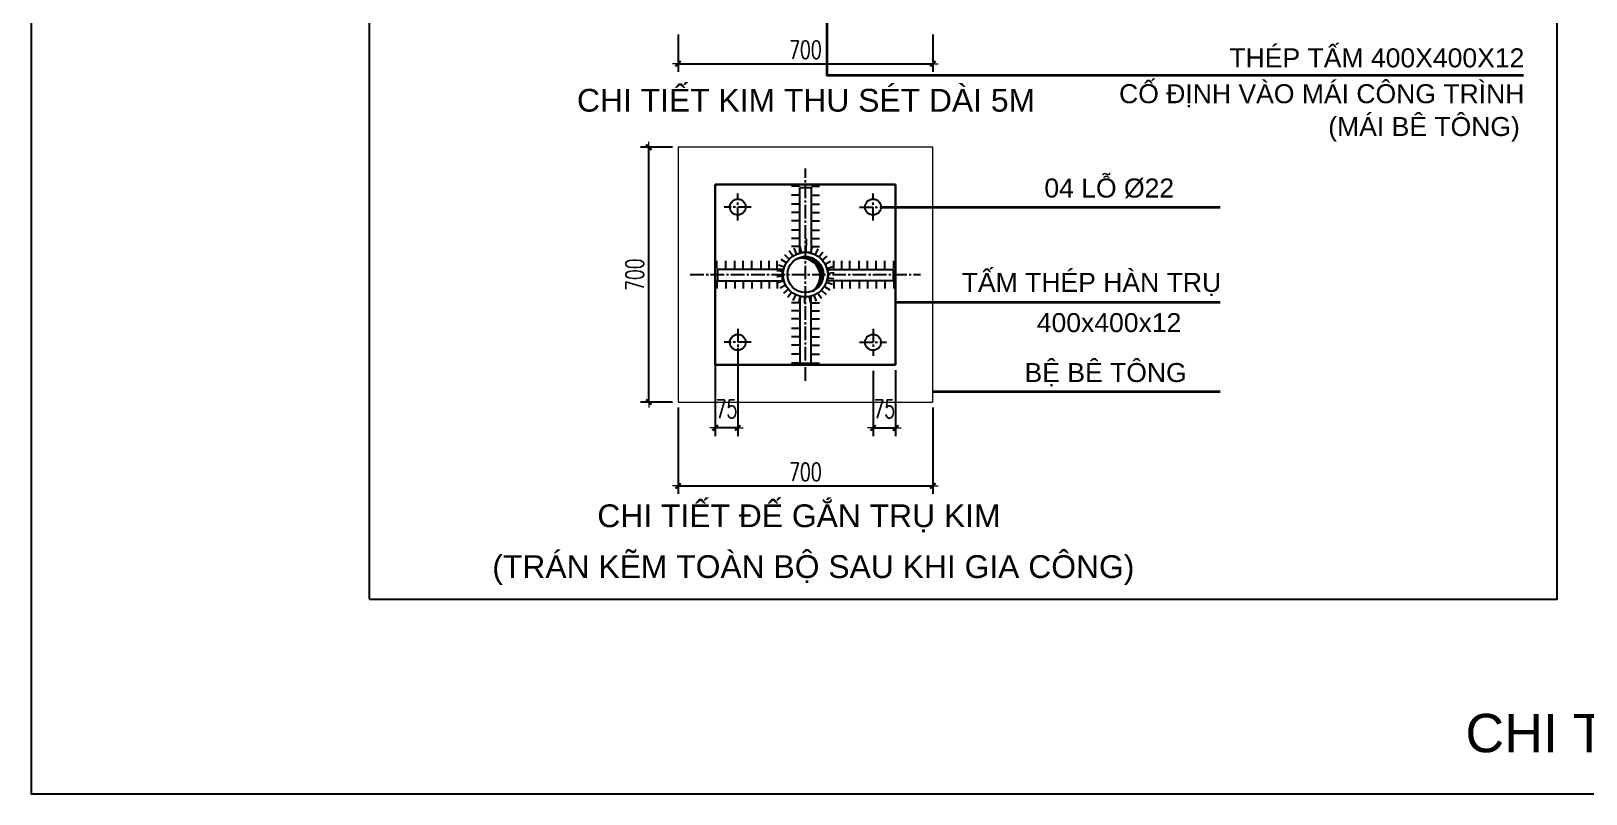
# Model space of a CAD drawing. Extents: x 22709 to 568895, y -41029 to 1932533.
# Drawn here: x 560517.6 to 560690, y 1930184.8 to 1930269.4 of the extents above; entities that cross this region are included whole.
import ezdxf

# ---------------------------------------------------------------- set-up
doc = ezdxf.new("R2010")
doc.units = ezdxf.units.MI
doc.header["$MEASUREMENT"] = 0
doc.header["$PDMODE"] = 1
doc.linetypes.add('CENTER2', pattern=[1.125, 0.75, -0.125, 0.125, -0.125])
doc.linetypes.add('DASHED2', pattern=[0.375, 0.25, -0.125])
doc.layers.get('DEFPOINTS').update_dxf_attribs({"color": 8, "linetype": 'CONTINUOUS'})
for name, color, linetype in [('7- KHUNG TEN', 8, 'CONTINUOUS'), ('ELEC - TEXT', 84, 'CONTINUOUS'), ('ELECTRICAL DEVICE', 140, 'CONTINUOUS')]:
    doc.layers.add(name, color=color, linetype=linetype)
for name, color, linetype, lineweight in [('8HATCH', 8, 'CONTINUOUS', 9), ('CHONG SET', 50, 'CONTINUOUS', 35), ('D-S-DÂY ĐIỆN 1.5', 200, 'DASHED2', 40), ('DIM', 8, 'CONTINUOUS', 9)]:
    doc.layers.add(name, color=color, linetype=linetype, lineweight=lineweight)
doc.styles.add('ARIAL-250', font='arial.ttf', dxfattribs={"height": 250})
doc.styles.add('ARIAL-R', font='arial.ttf', dxfattribs={"height": 300})
doc.styles.add('romans', font='romans.shx', dxfattribs={"width": 0.7})
doc.styles.get("Standard").update_dxf_attribs({"font": 'vntimeh.shx'})
doc.styles.add('VU-ARIAL', font='arial.ttf', dxfattribs={"height": 250})
doc.dimstyles.get("Standard").update_dxf_attribs({"dimtxt": 0.18, "dimasz": 0.18, "dimexe": 0.18, "dimexo": 0.0625, "dimgap": 0.09, "dimtad": 0, "dimtih": 1, "dimtoh": 1, "dimdec": 4, "dimzin": 0, "dimdsep": 46, "dimtxsty": 'Standard', "dimcen": 0.09, "dimadec": 0, "dimazin": 0, "dimtfac": 1, "dimtdec": 4, "dimtofl": 0, "dimtmove": 0, "dimatfit": 3, "dimfxl": 1, "dimtolj": 1, "dimtzin": 0, "dimarcsym": 0})

# ---------------------------------------------------------------- blocks, each defined once
blk = doc.blocks.new('dddd')
at = {"layer": 'DIM', "linetype": 'ByBlock'}
for q in [(-150, 0), (150, 0)]:
    blk.add_line((0, 0), q, dxfattribs=at)
at = {"layer": 'DIM', "linetype": 'ByBlock', "const_width": 60}
blk.add_lwpolyline([(-75, -75), (75, 75)], dxfattribs=at)
blk = doc.blocks.new('*D213')
at = {"layer": 'DEFPOINTS', "color": 0, "lineweight": -3, "transparency": 16777216}
for p in [(578435.5948914662, 1908657.552973777), (578685.6118146405, 1908657.552973777), (578435.5948914662, 1907707.803314477)]:
    blk.add_point(p, dxfattribs=at)
at = {"layer": 'DIM', "color": 251, "lineweight": -2, "transparency": 16777216}
for p, q in [((578435.5948914662, 1908597.552973777), (578435.5948914662, 1907617.803314477)), ((578685.6118146405, 1908597.552973777), (578685.6118146405, 1907617.803314477)), ((578685.2118146406, 1907707.803314477), (578435.9948914662, 1907707.803314477))]:
    blk.add_line(p, q, dxfattribs=at)
at = {"layer": 'DIM', "color": 251, "lineweight": -2, "transparency": 16777216, "xscale": 0.4, "yscale": 0.4, "zscale": 0.4, "rotation": 180}
blk.add_blockref('dddd', (578435.5948914662, 1907707.803314477), dxfattribs=at)
at = {"layer": 'DIM', "color": 251, "lineweight": -2, "transparency": 16777216, "xscale": 0.4, "yscale": 0.4, "zscale": 0.4}
blk.add_blockref('dddd', (578685.6118146405, 1907707.803314477), dxfattribs=at)
at = {"layer": 'DIM', "color": 3, "transparency": 16777216, "insert": (578560.6033534334, 1907917.704480231), "char_height": 200, "attachment_point": 5, "style": 'romans'}
blk.add_mtext('\\A1;75', dxfattribs=at)
blk = doc.blocks.new('*D214')
at = {"layer": 'DEFPOINTS', "color": 0, "lineweight": -3, "transparency": 16777216}
for p in [(580185.713353619, 1908402.272536367), (580435.7302767858, 1908407.536050558), (580435.7302767858, 1907707.803315252)]:
    blk.add_point(p, dxfattribs=at)
at = {"layer": 'DIM', "color": 251, "lineweight": -2, "transparency": 16777216}
for p, q in [((580185.713353619, 1908342.272536367), (580185.713353619, 1907617.803315252)), ((580435.7302767858, 1908347.536050558), (580435.7302767858, 1907617.803315252)), ((580186.113353619, 1907707.803315252), (580435.3302767857, 1907707.803315252))]:
    blk.add_line(p, q, dxfattribs=at)
at = {"layer": 'DIM', "color": 251, "lineweight": -2, "transparency": 16777216, "xscale": 0.4, "yscale": 0.4, "zscale": 0.4, "rotation": 180}
blk.add_blockref('dddd', (580185.713353619, 1907707.803315252), dxfattribs=at)
at = {"layer": 'DIM', "color": 251, "lineweight": -2, "transparency": 16777216, "xscale": 0.4, "yscale": 0.4, "zscale": 0.4}
blk.add_blockref('dddd', (580435.7302767858, 1907707.803315252), dxfattribs=at)
at = {"layer": 'DIM', "color": 3, "transparency": 16777216, "insert": (580310.7218154743, 1907917.704480946), "char_height": 200, "attachment_point": 5, "style": 'romans'}
blk.add_mtext('\\A1;75', dxfattribs=at)
blk = doc.blocks.new('*D195')
at = {"layer": 'DEFPOINTS', "color": 0, "lineweight": -3, "transparency": 16777216}
for p in [(578023.0038333237, 1912129.028662264), (580848.3213349283, 1912129.028662264), (580848.3213349283, 1911747.059776246)]:
    blk.add_point(p, dxfattribs=at)
at = {"layer": 'DIM', "color": 251, "lineweight": -2, "transparency": 16777216}
for p, q in [((578023.0038333237, 1912069.028662264), (578023.0038333237, 1911657.059776247)), ((580848.3213349283, 1912069.028662264), (580848.3213349283, 1911657.059776247)), ((578023.4038333239, 1911747.059776246), (580847.9213349283, 1911747.059776246))]:
    blk.add_line(p, q, dxfattribs=at)
at = {"layer": 'DIM', "color": 251, "lineweight": -2, "transparency": 16777216, "xscale": 0.4, "yscale": 0.4, "zscale": 0.4, "rotation": 180}
blk.add_blockref('dddd', (578023.0038333237, 1911747.059776246), dxfattribs=at)
at = {"layer": 'DIM', "color": 251, "lineweight": -2, "transparency": 16777216, "xscale": 0.4, "yscale": 0.4, "zscale": 0.4}
blk.add_blockref('dddd', (580848.3213349283, 1911747.059776246), dxfattribs=at)
at = {"layer": 'DIM', "color": 3, "transparency": 16777216, "insert": (579435.662584126, 1911902.059776246), "char_height": 200, "attachment_point": 5, "style": 'romans'}
blk.add_mtext('\\A1;700', dxfattribs=at)
blk = doc.blocks.new('*D196')
at = {"layer": 'DEFPOINTS', "color": 0, "lineweight": -3, "transparency": 16777216}
for p in [(578023.0038333162, 1907994.944992393), (580848.3213349283, 1907994.944992393), (580848.3213349283, 1907065.197254956)]:
    blk.add_point(p, dxfattribs=at)
at = {"layer": 'DIM', "color": 251, "lineweight": -2, "transparency": 16777216}
for p, q in [((578023.0038333162, 1907934.944992393), (578023.0038333162, 1906975.197254956)), ((580848.3213349283, 1907934.944992393), (580848.3213349283, 1906975.197254956)), ((578023.4038333163, 1907065.197254956), (580847.9213349283, 1907065.197254956))]:
    blk.add_line(p, q, dxfattribs=at)
at = {"layer": 'DIM', "color": 251, "lineweight": -2, "transparency": 16777216, "xscale": 0.4, "yscale": 0.4, "zscale": 0.4, "rotation": 180}
blk.add_blockref('dddd', (578023.0038333162, 1907065.197254956), dxfattribs=at)
at = {"layer": 'DIM', "color": 251, "lineweight": -2, "transparency": 16777216, "xscale": 0.4, "yscale": 0.4, "zscale": 0.4}
blk.add_blockref('dddd', (580848.3213349283, 1907065.197254956), dxfattribs=at)
at = {"layer": 'DIM', "color": 3, "transparency": 16777216, "insert": (579435.6625841223, 1907220.197254956), "char_height": 200, "attachment_point": 5, "style": 'romans'}
blk.add_mtext('\\A1;700', dxfattribs=at)
blk = doc.blocks.new('*D197')
at = {"layer": 'DEFPOINTS', "color": 0, "lineweight": -3, "transparency": 16777216}
for p in [(577698.6808873862, 1910820.262494504), (578023.0038333237, 1910820.262494504), (578023.0038333162, 1907994.944992393)]:
    blk.add_point(p, dxfattribs=at)
at = {"layer": 'DIM', "color": 251, "lineweight": -2, "transparency": 16777216}
for p, q in [((577963.0038333237, 1910820.262494504), (577608.6808873863, 1910820.262494504)), ((577698.6808873862, 1907995.344992393), (577698.6808873862, 1910819.862494505)), ((577963.0038333163, 1907994.944992393), (577608.6808873863, 1907994.944992393))]:
    blk.add_line(p, q, dxfattribs=at)
at = {"layer": 'DIM', "color": 251, "lineweight": -2, "transparency": 16777216, "xscale": 0.4, "yscale": 0.4, "zscale": 0.4}
for p, rotation in [((577698.6808873862, 1910820.262494504), 90), ((577698.6808873862, 1907994.944992393), 270)]:
    blk.add_blockref('dddd', p, dxfattribs=dict(at, rotation=rotation))
at = {"layer": 'DIM', "color": 3, "transparency": 16777216, "insert": (577543.6808873859, 1909407.603743449), "char_height": 200, "attachment_point": 5, "rotation": 90, "style": 'romans'}
blk.add_mtext('\\A1;700', dxfattribs=at)
blk = doc.blocks.new('A$C0AE028E3')
at = {"layer": '8HATCH', "linetype": 'Continuous'}
h = blk.add_hatch(dxfattribs=at)
h.set_pattern_fill('ANSI37', color=8, scale=102.2384094503121, style=0)
h.set_pattern_definition([(45.00000000702106, (-33096.91119007347, -50638.69452641531), (-8.58484987320924, 8.584849875313248), []), (134.9999999929788, (-33096.91119007347, -50638.69452641531), (-8.584849873209231, -8.584849875313237), [])])
edge = h.paths.add_edge_path()
edge.add_ellipse((4797.792589273769, 5586.658220101148), major_axis=(-0.4385396049720672, 200.3442055639117), ratio=0.9999999997565479, start_angle=214.5571644476776, end_angle=378.9497168395969)
edge.add_ellipse((4834.559894253034, 5605.294281888753), major_axis=(-0.1630924108479478, 198.983600295478), ratio=0.9999999997582326, start_angle=202.7922341152473, end_angle=390.87155737547295, ccw=False)
at = {"layer": 'CHONG SET', "color": 8}
for points in [[(5070.640658144373, 10836.40575991943), (5070.640658144373, 7816.923121619969), (12796.23171391757, 7816.923121619969)], [(5673.17159895273, 6355.557942260056), (9432.938041862566, 6355.557942260056)], [(5835.047601458151, 5299.898040223866), (9432.938041862566, 5299.898040223866)], [(6247.638659600634, 4309.955598343163), (9432.938041862566, 4309.955598343163)]]:
    blk.add_lwpolyline(points, dxfattribs=at)
at = {"layer": 'DIM'}
blk.add_lwpolyline([(3422.321157988627, 4192.84842153266), (6247.638659600634, 4192.84842153266), (6247.638659600634, 7018.165923614055), (3422.321157996077, 7018.165923643858), (3422.321157988627, 4192.84842153266)], close=True, dxfattribs=at)
at = {"layer": 'ELECTRICAL DEVICE', "color": 8, "linetype": 'Continuous', "ltscale": 2000}
blk.add_line((-0.0001677381806076, 2006.517900694162), (-0.0001677381806076, 24690.19040538743), dxfattribs=at)
at = {"layer": 'ELECTRICAL DEVICE', "color": 8, "linetype": 'CENTER2', "ltscale": 200}
for p, q in [((4834.979908798356, 4429.281548697502), (4834.979908798356, 6781.732796479016)), ((4084.929139312822, 6205.547788340599), (4084.929139312822, 6505.568096179515)), ((5585.030678291339, 6205.547788340599), (5585.030678291339, 6505.568096179515)), ((4234.939293202478, 6355.557942260056), (3934.918985415716, 6355.557942260056)), ((5435.020524394232, 6355.557942260056), (5735.040832188445, 6355.557942260056)), ((3558.674248975236, 5605.507172573357), (6111.285568621475, 5605.507172573357)), ((4084.929139312822, 5005.466556835919), (4084.929139312822, 4705.4462489672)), ((5585.030678291339, 5005.466556835919), (5585.030678291339, 4705.4462489672)), ((4234.939293202478, 4855.456402916462), (3934.918985415716, 4855.456402916462)), ((5435.020524394232, 4855.456402916462), (5735.040832188445, 4855.456402916462))]:
    blk.add_line(p, q, dxfattribs=at)
at = {"layer": 'ELECTRICAL DEVICE', "ltscale": 50}
for p, q in [((3834.91221613856, 6605.574865479022), (3834.91221613856, 4605.439479697496)), ((3834.91221613856, 4605.439479697496), (3834.91221613856, 6605.574865479022)), ((5835.047601458151, 6605.574865479022), (3834.91221613856, 6605.574865479022)), ((5835.047601458151, 4605.439479697496), (5835.047601458151, 6605.574865479022)), ((3834.91221613856, 4605.439479697496), (5835.047601458151, 4605.439479697496))]:
    blk.add_line(p, q, dxfattribs=at)
at = {"layer": 'ELECTRICAL DEVICE', "color": 30, "linetype": 'Continuous'}
for p, q in [((3834.91221613856, 6605.574865479022), (5835.047601458151, 6605.574865479022)), ((5835.047601458151, 6605.574865479022), (5835.047601458151, 4605.439479697496)), ((5835.047601458151, 4605.439479697496), (3834.91221613856, 4605.439479697496))]:
    blk.add_line(p, q, dxfattribs=at)
at = {"layer": 'ELECTRICAL DEVICE', "color": 8, "linetype": 'Continuous'}
for p, q in [((4768.516395267565, 6586.410631973297), (4680.281648252625, 6586.410631973297)), ((4901.443422329147, 6586.410631973297), (4989.678169344086, 6586.410631973297)), ((4768.516395267565, 6487.577562112361), (4680.281648252625, 6487.577562112361)), ((4768.516395267565, 6388.744492251426), (4680.281648252625, 6388.744492251426)), ((4901.443422329147, 6487.577562112361), (4989.678169344086, 6487.577562112361)), ((4901.443422329147, 6388.744492251426), (4989.678169344086, 6388.744492251426)), ((4768.516395267565, 6294.852819610387), (4680.281648252625, 6294.852819610387)), ((4901.443422329147, 6294.852819610387), (4989.678169344086, 6294.852819610387)), ((4768.516395267565, 6200.961146969348), (4680.281648252625, 6200.961146969348)), ((4768.516395267565, 6097.186213959009), (4680.281648252625, 6097.186213959009)), ((4901.443422329147, 6200.961146969348), (4989.678169344086, 6200.961146969348)), ((4901.443422329147, 6097.186213959009), (4989.678169344086, 6097.186213959009)), ((4695.726937350351, 5811.455770451575), (4655.664484482723, 5868.004538942129)), ((4768.516395267565, 6008.236404467374), (4680.281648252625, 6008.236404467374)), ((4768.516395267565, 5919.286595005542), (4680.281648252625, 5919.286595005542)), ((4741.589070078451, 5828.879004288465), (4711.590486977715, 5898.4814706631)), ((4791.53283059271, 5843.261248905212), (4776.578037817496, 5917.994148660451)), ((4843.375436913688, 5846.945315290242), (4845.222723436076, 6001.674323040992)), ((4894.85111836018, 5839.770192015916), (4911.567057330627, 5914.041283238679)), ((4901.443422329147, 6008.236404467374), (4989.678169344086, 6008.236404467374)), ((4901.443422329147, 5919.286595005542), (4989.678169344086, 5919.286595005542)), ((4943.710140664596, 5822.049466449767), (4975.292022247334, 5890.763898301869)), ((3854.076449659188, 5671.970686156303), (3854.076449659188, 5760.20543314889)), ((3952.909519490321, 5671.970686156303), (3952.909519490321, 5760.20543314889)), ((4051.742589321452, 5671.970686156303), (4051.742589321452, 5760.20543314889)), ((4145.63426194014, 5671.970686156303), (4145.63426194014, 5760.20543314889)), ((4239.525934558827, 5671.970686156303), (4239.525934558827, 5760.20543314889)), ((4343.300867561716, 5671.970686156303), (4343.300867561716, 5760.20543314889)), ((4432.250677001197, 5671.970686156303), (4432.250677001197, 5760.20543314889)), ((4521.200486448128, 5671.970686156303), (4521.200486448128, 5760.20543314889)), ((4601.268339846749, 5690.27224527672), (4535.618602511007, 5712.473040986806)), ((4623.999147948343, 5737.011292506009), (4564.399819855112, 5772.376295525581)), ((4655.950827692169, 5778.002978730946), (4605.006685469765, 5824.986568618566)), ((4987.817130085546, 5801.586235243827), (5029.218226057011, 5857.162422586232)), ((5025.244399544317, 5765.524792183191), (5077.295721311588, 5811.27873461321)), ((5054.35619777115, 5722.469811279327), (5114.782852795441, 5756.401841957122)), ((5073.880199488718, 5674.303001809865), (5140.041252982337, 5694.930128205568)), ((5148.759331148584, 5671.970686156303), (5148.759331148584, 5760.20543314889)), ((5237.709140595514, 5671.970686156303), (5237.709140595514, 5760.20543314889)), ((5326.658950034994, 5671.970686156303), (5326.658950034994, 5760.20543314889)), ((5430.433883045335, 5671.970686156303), (5430.433883045335, 5760.20543314889)), ((5524.325555656571, 5671.970686156303), (5524.325555656571, 5760.20543314889)), ((5618.217228275258, 5671.970686156303), (5618.217228275258, 5760.20543314889)), ((5717.050298106391, 5671.970686156303), (5717.050298106391, 5760.20543314889)), ((5815.883367944974, 5671.970686156303), (5815.883367944974, 5760.20543314889)), ((3854.076449659188, 5539.043659020215), (3854.076449659188, 5450.808911997825)), ((3952.909519490321, 5539.043659020215), (3952.909519490321, 5450.808911997825)), ((4051.742589321452, 5539.043659020215), (4051.742589321452, 5450.808911997825)), ((4145.63426194014, 5539.043659020215), (4145.63426194014, 5450.808911997825)), ((4239.525934558827, 5539.043659020215), (4239.525934558827, 5450.808911997825)), ((4343.300867561716, 5539.043659020215), (4343.300867561716, 5450.808911997825)), ((4432.250677001197, 5539.043659020215), (4432.250677001197, 5450.808911997825)), ((4586.996705484111, 5587.884860653431), (4517.992809009273, 5581.464142996818)), ((4588.75184879126, 5639.828557569534), (4519.920910735149, 5647.894864786416)), ((4521.200486448128, 5539.043659020215), (4521.200486448128, 5450.808911997825)), ((4596.079618115443, 5536.711343366653), (4529.918564614374, 5516.08421697095)), ((5068.691477749962, 5520.742099899798), (5134.341215085704, 5498.54130415991)), ((5081.207968812901, 5571.185787606984), (5150.038906861563, 5563.119480390102)), ((5082.963112112601, 5623.129484523087), (5151.967008587439, 5629.5502021797)), ((5148.759331148584, 5539.043659020215), (5148.759331148584, 5450.808911997825)), ((5237.709140595514, 5539.043659020215), (5237.709140595514, 5450.808911997825)), ((5326.658950034994, 5539.043659020215), (5326.658950034994, 5450.808911997825)), ((5430.433883045335, 5539.043659020215), (5430.433883045335, 5450.808911997825)), ((5524.325555656571, 5539.043659020215), (5524.325555656571, 5450.808911997825)), ((5618.217228275258, 5539.043659020215), (5618.217228275258, 5450.808911997825)), ((5717.050298106391, 5539.043659020215), (5717.050298106391, 5450.808911997825)), ((5815.883367944974, 5539.043659020215), (5815.883367944974, 5450.808911997825)), ((4615.60361982556, 5488.544533897191), (4555.176964801271, 5454.612503219396)), ((4644.715418052394, 5445.489552993327), (4592.664096285123, 5399.735610563308)), ((4682.142687511165, 5409.42810993269), (4640.7415915397, 5353.851922590286)), ((4726.249676932115, 5381.936262805015), (4697.308233310002, 5318.966776628047)), ((4775.108699236531, 5364.215537209064), (4759.891787928063, 5296.604820925742)), ((4826.584380683023, 5357.040413934737), (4825.757053744514, 5287.743380296975)), ((4878.426987004001, 5360.724480319768), (4892.025402572471, 5292.76974214986)), ((4928.37074751826, 5375.106724936514), (4955.800589595455, 5311.464230407029)), ((4974.23288024636, 5399.558574695141), (5014.295333099085, 5343.009806234389)), ((5014.008989911992, 5433.011366445572), (5064.953132126946, 5386.027776557952)), ((5045.960669655818, 5474.003052640706), (5105.559997741599, 5438.638049650937)), ((4768.516395267565, 5291.727750141173), (4680.281648252625, 5291.727750141173)), ((4768.516395267565, 5202.777940709143), (4680.281648252625, 5202.777940679341)), ((4901.443422329147, 5291.727750141173), (4989.678169344086, 5291.727750141173)), ((4901.443422329147, 5202.777940709143), (4989.678169344086, 5202.777940709143)), ((4768.516395267565, 5113.828131217509), (4680.281648252625, 5113.828131217509)), ((4768.516395267565, 5010.053198177367), (4680.281648252625, 5010.053198177367)), ((4901.443422329147, 5113.828131217509), (4989.678169344086, 5113.828131217509)), ((4901.443422329147, 5010.053198177367), (4989.678169344086, 5010.053198177367)), ((4768.516395267565, 4916.161525566131), (4680.281648252625, 4916.161525566131)), ((4901.443422329147, 4916.161525566131), (4989.678169344086, 4916.161525566131)), ((4768.516395267565, 4822.269852925092), (4680.281648252625, 4822.269852925092)), ((4768.516395267565, 4723.436783064157), (4680.281648252625, 4723.436783064157)), ((4901.443422329147, 4822.269852925092), (4989.678169344086, 4822.269852925092)), ((4901.443422329147, 4723.436783064157), (4989.678169344086, 4723.436783064157)), ((4768.516395267565, 4624.603713203221), (4680.281648252625, 4624.603713203221)), ((4901.443422329147, 4624.603713203221), (4989.678169344086, 4624.603713203221))]:
    blk.add_line(p, q, dxfattribs=at)
at = {"layer": 'ELECTRICAL DEVICE', "linetype": 'Continuous'}
for p, q in [((4771.900482874829, 6573.234274882823), (4898.059334714432, 6573.234274882823)), ((4771.900482874829, 5852.43562110141), (4771.900482874829, 6573.234274882823)), ((4898.059334714432, 6573.234274882823), (4898.059334714432, 5852.43562110141)), ((4898.059334714432, 5852.43562110141), (4771.900482874829, 5852.43562110141)), ((3860.224190798123, 5663.268045742064), (3860.224190798123, 5537.109193880111)), ((4581.022844408173, 5663.268045742064), (3860.224190798123, 5663.268045742064)), ((3860.224190798123, 5537.109193880111), (4581.022844408173, 5537.109193880111)), ((4581.022844408173, 5537.109193880111), (4581.022844408173, 5663.268045742064)), ((5088.936973188538, 5537.109193880111), (5088.936973188538, 5663.268045742064)), ((5088.936973188538, 5663.268045742064), (5809.735626798588, 5663.268045742064)), ((5809.735626798588, 5537.109193880111), (5088.936973188538, 5537.109193880111)), ((5809.735626798588, 5663.268045742064), (5809.735626798588, 5537.109193880111)), ((4898.059334714432, 5357.926534045487), (4771.900482874829, 5357.926534045487)), ((4771.900482874829, 5357.926534045487), (4771.900482874829, 4623.72283842042)), ((4898.059334714432, 4623.72283842042), (4898.059334714432, 5357.926534045487)), ((4771.900482874829, 4623.72283842042), (4898.059334714432, 4623.72283842042))]:
    blk.add_line(p, q, dxfattribs=at)
at = {"layer": 'ELECTRICAL DEVICE', "color": 8, "linetype": 'Continuous', "ltscale": 2000}
blk.add_lwpolyline([(-0.0001677381806076, 2006.517900694162), (13171.1512428117, 2006.517900694162), (13171.1512428117, 24690.19040538743)], dxfattribs=at)
at = {"layer": 'ELECTRICAL DEVICE', "linetype": 'Continuous'}
for centre, major_axis, ratio, start_param, end_param in [((4084.929139312822, 6355.557942260056), (-2.122032184586509, 88.115372541017), 0.999999999752222, 4.688311205622783, 10.97149651280237), ((5585.030678291339, 6355.557942260056), (-2.122032184586509, 88.115372541017), 0.999999999752222, 4.688311205622783, 10.97149651280237), ((4834.979908798356, 5605.507172573357), (-0.0448140605631236, 247.5806344676724), 0.9999999997554732, 4.712207972446976, 10.99539327962656), ((4834.979908798356, 5605.507172573357), (2.424959541263803, 199.002619821279), 0.9999999997560788, -1.558611363965103, 4.724573943214481), ((4834.559894253034, 5605.294281888753), (-0.1630924108479478, 198.983600295478), 0.9999999997582326, 3.53939218287258, 6.821995628706407), ((4797.792589273769, 5586.658220101148), (-0.4385396049720672, 200.3442055639117), 0.9999999997565479, 3.744728953468623, 6.61392025842594), ((4084.929139312822, 4855.456402916462), (-2.122032184586509, 88.115372541017), 0.999999999752222, 4.688311205622783, 10.97149651280237), ((5585.030678291339, 4855.456402916462), (-2.122032184586509, 88.115372541017), 0.999999999752222, 4.688311205622783, 10.97149651280237)]:
    blk.add_ellipse(centre, major_axis=major_axis, ratio=ratio, start_param=start_param, end_param=end_param, dxfattribs=at)
at = {"layer": 'ELEC - TEXT', "ltscale": 1000, "style": 'ARIAL-R'}
for s, p in [('THÉP TẤM 400X400X12', (9536.624921758194, 7904.385723788291)), ('CỐ ĐỊNH VÀO MÁI CÔNG TRÌNH', (8312.674034994563, 7506.783891875297)), ('(MÁI BÊ TÔNG)', (10632.47149531962, 7143.027166802436)), ('04 LỖ %%C22', (7484.542429741939, 6460.880097765475)), ('TẤM THÉP HÀN TRỤ', (6568.543173853774, 5414.471077967435)), ('400x400x12', (7400.26369329216, 4968.366684932262)), ('BỆ BÊ TÔNG', (7264.655741353054, 4414.700855243951))]:
    blk.add_text(s, height=210.6, dxfattribs=at).set_placement(p)
at = {"layer": 'ELEC - TEXT', "style": 'ARIAL-250'}
blk.add_text('CHI TIẾT LẮP ĐẶT VÀ BẢNG KHỐI LƯỢNG HT NỐI ĐẤT CHỐNG SÉT', height=425.7791999999998, dxfattribs=at).set_placement((12153.46720990957, 308.8828978426755))
at = {"layer": 'ELECTRICAL DEVICE', "style": 'VU-ARIAL'}
blk.add_text('(TRÁN KẼM TOÀN BỘ SAU KHI GIA CÔNG) ', height=252.72, dxfattribs=at).set_placement((1363.112941805739, 2241.181225050241))
at = {"layer": 'ELECTRICAL DEVICE', "char_height": 252.72, "width": 11368.68885690247, "attachment_point": 2, "rotation": 359.9999999867014, "style": 'VU-ARIAL'}
for s, insert in [('CHI TIẾT KIM THU SÉT DÀI 5M', (4842.076368351001, 7665.71230037883)), ('{\\W1;CHI TIẾT ĐẾ GẮN TRỤ KIM }', (4763.20430790307, 3057.990310896188))]:
    blk.add_mtext(s, dxfattribs=dict(at, insert=insert))
at = {"layer": 'DIM'}
for p1, p2, distance, picture, middle in [((3422.321157996077, 8326.932091403753), (6247.638659600634, 8326.932091403753), -381.9688860177994, '*D195', (4834.979908798356, 8099.963205385952)), ((3422.321157988627, 4192.84842153266), (3422.321157996077, 7018.165923643858), 324.3229459375143, '*D197', (2942.998212058214, 5605.507172588492)), ((3422.321157988627, 4192.84842153266), (6247.638659600634, 4192.84842153266), -929.7477374374857, '*D196', (4834.97990879463, 3418.100684095174))]:
    dim = blk.add_aligned_dim(p1=p1, p2=p2, distance=distance, text='700', dimstyle='STANDARD', override={"dimtxt": 200, "dimasz": 0.4, "dimexe": 90, "dimexo": 60, "dimgap": 55, "dimtad": 1, "dimtih": 0, "dimtoh": 0, "dimdec": 0, "dimzin": 1, "dimtxsty": 'romans', "dimblk": 'dddd', "dimcen": 1, "dimdle": 90, "dimclrd": 251, "dimclre": 251, "dimclrt": 3, "dimtdec": 0, "dimtix": 1, "dimtofl": 1, "dimtmove": 1, "dimtzin": 1}, dxfattribs=at)
    dim.commit()
    dim.dimension.update_dxf_attribs({"geometry": picture, "text_midpoint": middle, "insert": (-574600.6826753276, -1903802.09657086)})
for base, p1, p2, picture, middle in [((3834.91221613856, 3905.706743616611), (4084.929139312822, 4855.456402916462), (3834.91221613856, 4855.456402916462), '*D213', (3959.920678105671, 3960.607909370214)), ((5835.047601458151, 3905.706744391471), (5585.030678291339, 4600.175965506583), (5835.047601458151, 4605.439479697496), '*D214', (5710.039140146691, 3960.607910085469))]:
    dim = blk.add_linear_dim(base=base, p1=p1, p2=p2, text='75', dimstyle='STANDARD', override={"dimtxt": 200, "dimasz": 0.4, "dimexe": 90, "dimexo": 60, "dimgap": 55, "dimtad": 1, "dimtih": 0, "dimtoh": 0, "dimdec": 0, "dimzin": 1, "dimtxsty": 'romans', "dimblk": 'dddd', "dimcen": 1, "dimdle": 90, "dimclrd": 251, "dimclre": 251, "dimclrt": 3, "dimtdec": 0, "dimtix": 1, "dimtofl": 1, "dimtmove": 1, "dimtzin": 1}, dxfattribs=at)
    dim.commit()
    dim.dimension.update_dxf_attribs({"geometry": picture, "text_midpoint": middle, "dimtype": 128, "insert": (-574600.6826753276, -1903802.09657086)})

msp = doc.modelspace()

# ---------------------------------------------------------------- linework, layer by layer
at = {"layer": '7- KHUNG TEN', "color": 6, "lineweight": -3}
msp.add_lwpolyline([(560517.6151341758, 1931373.838661071), (560517.6151341758, 1930184.838661071), (561358.6151341756, 1930184.838661071), (561358.6151341756, 1931373.838661071)], close=True, dxfattribs=at)

# ---------------------------------------------------------------- block references
at = {"layer": 'D-S-DÂY ĐIỆN 1.5', "lineweight": -3, "xscale": 0.01, "yscale": 0.01, "zscale": 0.01}
msp.add_blockref('A$C0AE028E3', (560555.1236699586, 1930186.366462184), dxfattribs=at)

doc.saveas('drawing.dxf')
